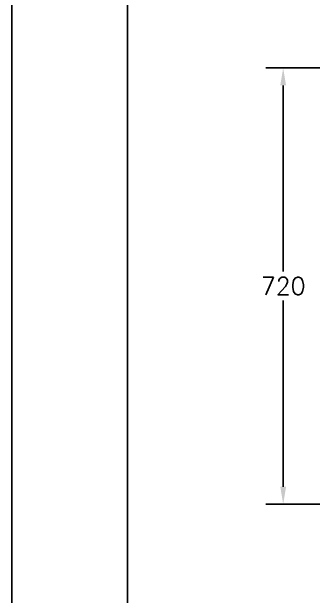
# Model space of a CAD drawing. Extents: x 69352 to 71778, y 58037 to 61467.
# Drawn here: x 69352 to 69851, y 58805 to 59769 of the extents above; entities that cross this region are included whole.
import ezdxf

# ---------------------------------------------------------------- set-up
doc = ezdxf.new("R2010")
doc.units = 0
doc.header["$MEASUREMENT"] = 0
doc.layers.get('Defpoints').update_dxf_attribs({"linetype": 'CONTINUOUS'})
doc.layers.add('Dim', color=4, linetype='CONTINUOUS')
doc.layers.add('YA', color=7, linetype='CONTINUOUS')
doc.styles.get("Standard").update_dxf_attribs({"font": 'txt.shx', "bigfont": 'ghs.shx'})
doc.dimstyles.get("Standard").update_dxf_attribs({"dimtxt": 0.18, "dimasz": 0.18, "dimexe": 0.18, "dimexo": 0.0625, "dimgap": 0.09, "dimtad": 0, "dimtih": 1, "dimtoh": 1, "dimdec": 4, "dimzin": 0, "dimdsep": 46, "dimtxsty": 'Standard', "dimcen": 0.09, "dimadec": 0, "dimazin": 0, "dimtfac": 1, "dimtdec": 4, "dimtofl": 0, "dimtmove": 0, "dimatfit": 0, "dimfxl": 0, "dimtolj": 1, "dimtzin": 0, "dimarcsym": 0})

# ---------------------------------------------------------------- blocks, each defined once
blk = doc.blocks.new('*D13')
at = {"layer": 'Defpoints', "color": 0}
for p in [(69801.13, 59676.68), (69935.99, 59676.68), (69918.47, 58956.56)]:
    blk.add_point(p, dxfattribs=at)
at = {"layer": 'Dim', "color": 0, "lineweight": -2}
for p, q in [((69925.99, 59676.68), (69772.33, 59676.68)), ((69801.13, 59647.88), (69801.13, 59340.62)), ((69801.13, 58985.36), (69801.13, 59292.62)), ((69908.47, 58956.56), (69772.33, 58956.56))]:
    blk.add_line(p, q, dxfattribs=at)
at = {"layer": 'Dim', "color": 0}
for points in [[(69796.33, 59647.88), (69805.93, 59647.88), (69801.13, 59676.68)], [(69796.33, 58985.36), (69805.93, 58985.36), (69801.13, 58956.56)]]:
    blk.add_solid(points, dxfattribs=at)
at = {"layer": 'Dim', "color": 0, "insert": (69801.13, 59316.62), "char_height": 28.8, "attachment_point": 5}
blk.add_mtext('\\A1;720', dxfattribs=at)

msp = doc.modelspace()

# ---------------------------------------------------------------- linework, layer by layer
at = {"layer": 'YA', "color": 7}
msp.add_line((69543.75, 58179.07), (69543.75, 60276.89), dxfattribs=at)
at = {"layer": 'YA', "color": 0}
msp.add_lwpolyline([(69352.38, 58036.6), (71777.88, 58036.6), (71777.88, 61466.95), (69352.38, 61466.95)], close=True, dxfattribs=at)

# ---------------------------------------------------------------- dimensions: what is measured, and where the dimension line sits
at = {"layer": 'Dim', "color": 7}
dim = msp.add_linear_dim(base=(69801.13, 59676.68), p1=(69918.47, 58956.56), p2=(69935.99, 59676.68), angle=90, dimstyle='Standard', override={"dimscale": 160, "dimgap": 0.06, "dimdec": 0, "dimatfit": 3, "dimarcsym": 1}, dxfattribs=at)
dim.commit()
dim.dimension.update_dxf_attribs({"geometry": '*D13', "text_midpoint": (69801.13, 59316.62)})

doc.saveas('drawing.dxf')
